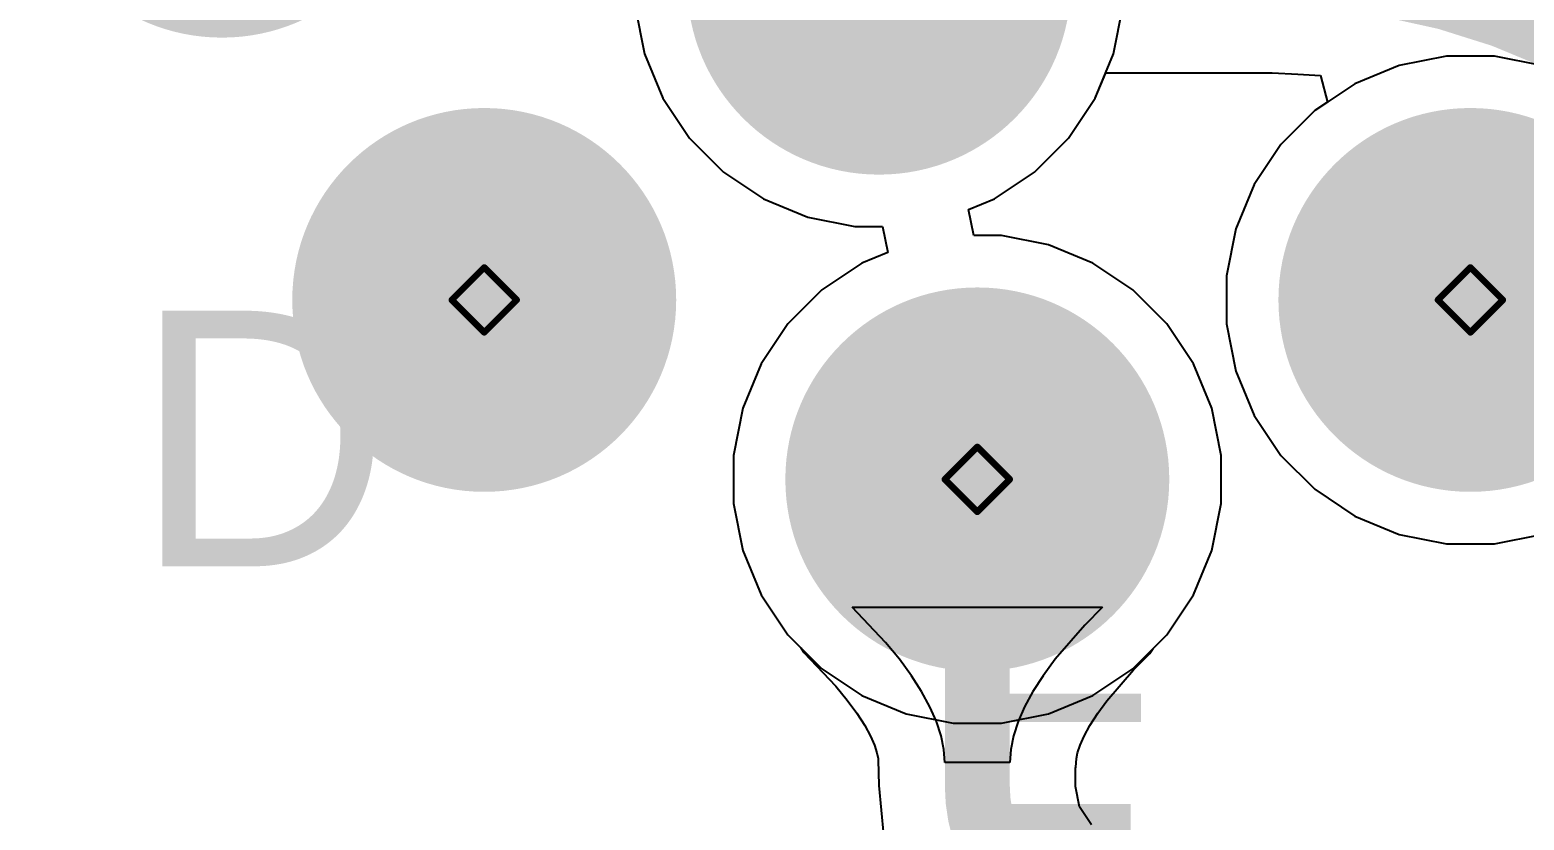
# Model space of a CAD drawing. Header units: inches. Extents: x 0 to 289, y 0 to 168.
# Drawn here: x 22.64 to 34.33, y 43.42 to 49.61 of the extents above; entities that cross this region are included whole.
import ezdxf

# ---------------------------------------------------------------- set-up
doc = ezdxf.new("R2010")
doc.units = ezdxf.units.IN
for name, color, linetype in [('Bottom Layer', 5, 'Continuous'), ('Bottom Solder', 6, 'Continuous'), ('Drill Drawing', 1, 'Continuous'), ('Multi-Layer', 9, 'Continuous'), ('Pad Holes', 156, 'Continuous'), ('Top Layer', 1, 'Continuous'), ('Top Overlay', 2, 'Continuous'), ('Top Solder', 216, 'Continuous')]:
    doc.layers.add(name, color=color, linetype=linetype)
doc.styles.add('Arial', font='', dxfattribs={"height": 0.2})
doc.styles.get('Arial').set_extended_font_data('Arial')

# ---------------------------------------------------------------- blocks, each defined once
blk = doc.blocks.new('RTS714ND12S0332_54')
at = {"layer": 'Bottom Layer'}
h = blk.add_hatch(color=5, dxfattribs=at)
edge = h.paths.add_edge_path()
edge.add_arc((-0.76900024, -2.11399882), 1.39999974, 0, 360)
h = blk.add_hatch(color=5, dxfattribs=at)
edge = h.paths.add_edge_path()
edge.add_arc((-3.85700016, -4.59600046), 1.39999974, 0, 360)
h = blk.add_hatch(color=5, dxfattribs=at)
edge = h.paths.add_edge_path()
edge.add_arc((3.85700016, -4.59600046), 1.39999974, 0, 360)
h = blk.add_hatch(color=5, dxfattribs=at)
edge = h.paths.add_edge_path()
edge.add_arc((0, -6.000000699999999), 1.39999974, 0, 360)
at = {"layer": 'Bottom Solder'}
h = blk.add_hatch(color=6, dxfattribs=at)
edge = h.paths.add_edge_path()
edge.add_arc((-5.90900012, -1.04199944), 1.50159974, 0, 360)
h = blk.add_hatch(color=6, dxfattribs=at)
edge = h.paths.add_edge_path()
edge.add_arc((-0.76900024, -2.11399882), 1.50159974, 0, 360)
h = blk.add_hatch(color=6, dxfattribs=at)
edge = h.paths.add_edge_path()
edge.add_arc((-3.85700016, -4.59600046), 1.50159974, 0, 360)
h = blk.add_hatch(color=6, dxfattribs=at)
edge = h.paths.add_edge_path()
edge.add_arc((3.85700016, -4.59600046), 1.50159974, 0, 360)
h = blk.add_hatch(color=6, dxfattribs=at)
edge = h.paths.add_edge_path()
edge.add_arc((0, -6.000000699999999), 1.50159974, 0, 360)
at = {"layer": 'Multi-Layer'}
h = blk.add_hatch(color=9, dxfattribs=at)
edge = h.paths.add_edge_path()
edge.add_arc((-0.76900024, -2.11399882), 1.39999974, 0, 360)
h = blk.add_hatch(color=9, dxfattribs=at)
edge = h.paths.add_edge_path()
edge.add_arc((-3.85700016, -4.59600046), 1.39999974, 0, 360)
h = blk.add_hatch(color=9, dxfattribs=at)
edge = h.paths.add_edge_path()
edge.add_arc((3.85700016, -4.59600046), 1.39999974, 0, 360)
h = blk.add_hatch(color=9, dxfattribs=at)
edge = h.paths.add_edge_path()
edge.add_arc((0, -6.000000699999999), 1.39999974, 0, 360)
at = {"layer": 'Pad Holes'}
h = blk.add_hatch(color=7, dxfattribs=at)
edge = h.paths.add_edge_path()
edge.add_arc((-0.76900024, -2.11399882), 0.90999818, 0, 360)
h = blk.add_hatch(color=7, dxfattribs=at)
edge = h.paths.add_edge_path()
edge.add_arc((-3.85700016, -4.59600046), 0.90999818, 0, 360)
h = blk.add_hatch(color=7, dxfattribs=at)
edge = h.paths.add_edge_path()
edge.add_arc((3.85700016, -4.59600046), 0.90999818, 0, 360)
h = blk.add_hatch(color=7, dxfattribs=at)
edge = h.paths.add_edge_path()
edge.add_arc((0, -6.000000699999999), 0.90999818, 0, 360)
at = {"layer": 'Top Layer'}
h = blk.add_hatch(color=1, dxfattribs=at)
edge = h.paths.add_edge_path()
edge.add_arc((-0.76900024, -2.11399882), 1.39999974, 0, 360)
h = blk.add_hatch(color=1, dxfattribs=at)
edge = h.paths.add_edge_path()
edge.add_arc((-3.85700016, -4.59600046), 1.39999974, 0, 360)
h = blk.add_hatch(color=1, dxfattribs=at)
edge = h.paths.add_edge_path()
edge.add_arc((3.85700016, -4.59600046), 1.39999974, 0, 360)
h = blk.add_hatch(color=1, dxfattribs=at)
edge = h.paths.add_edge_path()
edge.add_arc((0, -6.000000699999999), 1.39999974, 0, 360)
at = {"layer": 'Top Solder'}
h = blk.add_hatch(color=216, dxfattribs=at)
edge = h.paths.add_edge_path()
edge.add_arc((-5.90900012, -1.04199944), 1.50159974, 0, 360)
h = blk.add_hatch(color=216, dxfattribs=at)
edge = h.paths.add_edge_path()
edge.add_arc((-0.76900024, -2.11399882), 1.50159974, 0, 360)
h = blk.add_hatch(color=216, dxfattribs=at)
edge = h.paths.add_edge_path()
edge.add_arc((-3.85700016, -4.59600046), 1.50159974, 0, 360)
h = blk.add_hatch(color=216, dxfattribs=at)
edge = h.paths.add_edge_path()
edge.add_arc((3.85700016, -4.59600046), 1.50159974, 0, 360)
h = blk.add_hatch(color=216, dxfattribs=at)
edge = h.paths.add_edge_path()
edge.add_arc((0, -6.000000699999999), 1.50159974, 0, 360)
at = {"layer": 'Top Overlay', "style": 'Arial'}
for s, p in [('D', (-6.604, -6.6802)), ('E', (-0.4064, -9.6774))]:
    blk.add_text(s, height=2.00000108, dxfattribs=at).set_placement(p)

msp = doc.modelspace()

# ---------------------------------------------------------------- linework, layer by layer
at = {"layer": 'Bottom Layer'}
for p, q in [((27.37300088, 49.78807923999999), (27.44632306, 49.41945665999999)), ((27.44632306, 49.41945665999999), (27.5901531, 49.07222342)), ((30.97184814, 49.07222342), (31.05438036, 49.27147372)), ((31.05438036, 49.27147372), (32.1538473, 49.27147372)), ((32.1538473, 49.27147372), (32.3567044, 49.27147118)), ((32.3567044, 49.27147118), (32.3567171, 49.27146863999999)), ((32.3567171, 49.27146863999999), (32.35698888, 49.2715042)), ((32.35698888, 49.2715042), (32.55598517999999, 49.26151438)), ((32.55598517999999, 49.26151438), (32.7346818, 49.2497999)), ((32.7346818, 49.2497999), (32.79022144, 49.0425232)), ((27.5901531, 49.07222342), (27.79895888, 48.75972213999999)), ((30.76304236, 48.75972213999999), (30.97184814, 49.07222342)), ((32.69072202, 48.97604123999999), (32.42495928, 48.7102785)), ((32.79022144, 49.0425232), (32.69072202, 48.97604123999999)), ((27.79895888, 48.75972213999999), (28.06472162, 48.49395939999999)), ((30.49727962, 48.49395939999999), (30.76304236, 48.75972213999999)), ((32.42495928, 48.7102785), (32.2161535, 48.39777721999999)), ((28.06472162, 48.49395939999999), (28.3772229, 48.28515362)), ((30.18477834, 48.28515362), (30.49727962, 48.49395939999999)), ((32.2161535, 48.39777721999999), (32.07232346, 48.05054397999999)), ((28.3772229, 48.28515362), (28.72445614, 48.14132358)), ((29.9820965, 48.201199), (30.18477834, 48.28515362)), ((30.02251806, 47.997999), (29.9820965, 48.201199)), ((28.72445614, 48.14132358), (29.09307872, 48.0680014)), ((29.09307872, 48.0680014), (29.30848342, 48.0680014)), ((29.30848342, 48.0680014), (29.34890498, 47.8648014)), ((32.07232346, 48.05054397999999), (31.99900127999999, 47.68192139999999)), ((30.23792276, 47.997999), (30.02251806, 47.997999)), ((30.60654534, 47.92467681999999), (30.23792276, 47.997999)), ((30.95377858, 47.78084678), (30.60654534, 47.92467681999999)), ((29.34890498, 47.8648014), (29.14622314, 47.78084678)), ((29.14622314, 47.78084678), (28.83372186, 47.572041)), ((31.26627986, 47.572041), (30.95377858, 47.78084678)), ((28.83372186, 47.572041), (28.56795912, 47.30627826)), ((31.5320426, 47.30627826), (31.26627986, 47.572041)), ((31.99900127999999, 47.68192139999999), (31.99900127999999, 47.30607759999999)), ((28.56795912, 47.30627826), (28.35915334, 46.99377698)), ((31.74084838, 46.99377698), (31.5320426, 47.30627826)), ((31.99900127999999, 47.30607759999999), (32.07232346, 46.93745501999999)), ((28.35915334, 46.99377698), (28.2153233, 46.64654373999999)), ((31.88467842, 46.64654373999999), (31.74084838, 46.99377698)), ((32.07232346, 46.93745501999999), (32.2161535, 46.59022177999999)), ((28.2153233, 46.64654373999999), (28.14200112, 46.27792116)), ((31.9580006, 46.27792116), (31.88467842, 46.64654373999999)), ((32.2161535, 46.59022177999999), (32.42495928, 46.27772049999999)), ((28.14200112, 46.27792116), (28.14200112, 45.90207735999999)), ((31.9580006, 45.90207735999999), (31.9580006, 46.27792116)), ((32.42495928, 46.27772049999999), (32.69072202, 46.01195775999999)), ((32.69072202, 46.01195775999999), (33.0032233, 45.80315198)), ((28.14200112, 45.90207735999999), (28.2153233, 45.53345478)), ((31.88467842, 45.53345478), (31.9580006, 45.90207735999999)), ((33.0032233, 45.80315198), (33.35045654, 45.65932194)), ((33.35045654, 45.65932194), (33.71907912, 45.58599976)), ((33.71907912, 45.58599976), (34.09492292, 45.58599976)), ((34.09492292, 45.58599976), (34.4635455, 45.65932194)), ((28.2153233, 45.53345478), (28.35915334, 45.18622154)), ((31.74084838, 45.18622154), (31.88467842, 45.53345478)), ((28.35915334, 45.18622154), (28.56795912, 44.87372026)), ((31.5320426, 44.87372026), (31.74084838, 45.18622154)), ((28.56795912, 44.87372026), (28.83372186, 44.60795752)), ((31.26627986, 44.60795752), (31.5320426, 44.87372026)), ((28.83372186, 44.60795752), (29.14622314, 44.39915174)), ((30.95377858, 44.39915174), (31.26627986, 44.60795752)), ((29.14622314, 44.39915174), (29.49345638, 44.2553217)), ((30.60654534, 44.2553217), (30.95377858, 44.39915174)), ((29.49345638, 44.2553217), (29.86207896, 44.18199952)), ((29.86207896, 44.18199952), (30.23792276, 44.18199952)), ((30.23792276, 44.18199952), (30.60654534, 44.2553217))]:
    msp.add_line(p, q, dxfattribs=at)
msp.add_lwpolyline([(32.3567171, 49.9759986, 0.3809999999999999, 0.3809999999999999, -0.1541408010283148), (35.34673651999999, 49.0330617, 0.3809999999999999, 0.3809999999999999, 0)], format="xyseb", dxfattribs=at)
at = {"layer": 'Drill Drawing'}
for points in [[(25.9390007, 47.4939995, 0.0508, 0.0508, 0), (26.1930007, 47.7479995, 0.0508, 0.0508, 0)], [(26.1930007, 47.7479995, 0.0508, 0.0508, 0), (26.4470007, 47.4939995, 0.0508, 0.0508, 0)], [(33.65300102, 47.4939995, 0.0508, 0.0508, 0), (33.90700102, 47.7479995, 0.0508, 0.0508, 0)], [(33.90700102, 47.7479995, 0.0508, 0.0508, 0), (34.16100102, 47.4939995, 0.0508, 0.0508, 0)], [(25.9390007, 47.4939995, 0.0508, 0.0508, 0), (26.1930007, 47.2399995, 0.0508, 0.0508, 0)], [(26.1930007, 47.2399995, 0.0508, 0.0508, 0), (26.4470007, 47.4939995, 0.0508, 0.0508, 0)], [(33.65300102, 47.4939995, 0.0508, 0.0508, 0), (33.90700102, 47.2399995, 0.0508, 0.0508, 0)], [(33.90700102, 47.2399995, 0.0508, 0.0508, 0), (34.16100102, 47.4939995, 0.0508, 0.0508, 0)], [(29.79600086, 46.08999926, 0.0508, 0.0508, 0), (30.05000086, 46.34399926, 0.0508, 0.0508, 0)], [(30.05000086, 46.34399926, 0.0508, 0.0508, 0), (30.30400086, 46.08999926, 0.0508, 0.0508, 0)], [(29.79600086, 46.08999926, 0.0508, 0.0508, 0), (30.05000086, 45.83599925999999, 0.0508, 0.0508, 0)], [(30.05000086, 45.83599925999999, 0.0508, 0.0508, 0), (30.30400086, 46.08999926, 0.0508, 0.0508, 0)]]:
    msp.add_lwpolyline(points, format="xyseb", dxfattribs=at)
for points in [[(26.1803007, 47.7479995, 0.0254, 0.0254, 1), (26.2057007, 47.7479995, 0.0254, 0.0254, 1)], [(26.1803007, 47.7479995, 0.0254, 0.0254, 1), (26.2057007, 47.7479995, 0.0254, 0.0254, 1)], [(33.89430102, 47.7479995, 0.0254, 0.0254, 1), (33.91970102, 47.7479995, 0.0254, 0.0254, 1)], [(33.89430102, 47.7479995, 0.0254, 0.0254, 1), (33.91970102, 47.7479995, 0.0254, 0.0254, 1)], [(25.9263007, 47.4939995, 0.0254, 0.0254, 1), (25.9517007, 47.4939995, 0.0254, 0.0254, 1)], [(25.9263007, 47.4939995, 0.0254, 0.0254, 1), (25.9517007, 47.4939995, 0.0254, 0.0254, 1)], [(26.4343007, 47.4939995, 0.0254, 0.0254, 1), (26.4597007, 47.4939995, 0.0254, 0.0254, 1)], [(26.4343007, 47.4939995, 0.0254, 0.0254, 1), (26.4597007, 47.4939995, 0.0254, 0.0254, 1)], [(33.64030102, 47.4939995, 0.0254, 0.0254, 1), (33.66570101999999, 47.4939995, 0.0254, 0.0254, 1)], [(33.64030102, 47.4939995, 0.0254, 0.0254, 1), (33.66570101999999, 47.4939995, 0.0254, 0.0254, 1)], [(34.14830102, 47.4939995, 0.0254, 0.0254, 1), (34.17370102, 47.4939995, 0.0254, 0.0254, 1)], [(34.14830102, 47.4939995, 0.0254, 0.0254, 1), (34.17370102, 47.4939995, 0.0254, 0.0254, 1)], [(26.1803007, 47.2399995, 0.0254, 0.0254, 1), (26.2057007, 47.2399995, 0.0254, 0.0254, 1)], [(26.1803007, 47.2399995, 0.0254, 0.0254, 1), (26.2057007, 47.2399995, 0.0254, 0.0254, 1)], [(33.89430102, 47.2399995, 0.0254, 0.0254, 1), (33.91970102, 47.2399995, 0.0254, 0.0254, 1)], [(33.89430102, 47.2399995, 0.0254, 0.0254, 1), (33.91970102, 47.2399995, 0.0254, 0.0254, 1)], [(30.03730086, 46.34399926, 0.0254, 0.0254, 1), (30.06270086, 46.34399926, 0.0254, 0.0254, 1)], [(30.03730086, 46.34399926, 0.0254, 0.0254, 1), (30.06270086, 46.34399926, 0.0254, 0.0254, 1)], [(29.78330086, 46.08999926, 0.0254, 0.0254, 1), (29.80870086, 46.08999926, 0.0254, 0.0254, 1)], [(29.78330086, 46.08999926, 0.0254, 0.0254, 1), (29.80870086, 46.08999926, 0.0254, 0.0254, 1)], [(30.29130086, 46.08999926, 0.0254, 0.0254, 1), (30.31670086, 46.08999926, 0.0254, 0.0254, 1)], [(30.29130086, 46.08999926, 0.0254, 0.0254, 1), (30.31670086, 46.08999926, 0.0254, 0.0254, 1)], [(30.03730086, 45.83599925999999, 0.0254, 0.0254, 1), (30.06270086, 45.83599925999999, 0.0254, 0.0254, 1)], [(30.03730086, 45.83599925999999, 0.0254, 0.0254, 1), (30.06270086, 45.83599925999999, 0.0254, 0.0254, 1)]]:
    msp.add_lwpolyline(points, format="xyseb", close=True, dxfattribs=at)
at = {"layer": 'Top Layer'}
for p, q in [((27.37300088, 49.78807923999999), (27.44632306, 49.41945665999999)), ((31.11567818, 49.41945665999999), (31.18900036, 49.78807923999999)), ((27.44632306, 49.41945665999999), (27.5901531, 49.07222342)), ((30.97184814, 49.07222342), (31.11567818, 49.41945665999999)), ((33.35045654, 49.32867706), (33.0032233, 49.18484702)), ((33.71907912, 49.40199923999999), (33.35045654, 49.32867706)), ((34.09492292, 49.40199923999999), (33.71907912, 49.40199923999999)), ((34.4635455, 49.32867706), (34.09492292, 49.40199923999999)), ((33.0032233, 49.18484702), (32.69072202, 48.97604123999999)), ((27.5901531, 49.07222342), (27.79895888, 48.75972213999999)), ((30.76304236, 48.75972213999999), (30.97184814, 49.07222342)), ((32.69072202, 48.97604123999999), (32.42495928, 48.7102785)), ((27.79895888, 48.75972213999999), (28.06472162, 48.49395939999999)), ((30.49727962, 48.49395939999999), (30.76304236, 48.75972213999999)), ((32.42495928, 48.7102785), (32.2161535, 48.39777721999999)), ((28.06472162, 48.49395939999999), (28.3772229, 48.28515362)), ((30.18477834, 48.28515362), (30.49727962, 48.49395939999999)), ((32.2161535, 48.39777721999999), (32.07232346, 48.05054397999999)), ((28.3772229, 48.28515362), (28.72445614, 48.14132358)), ((29.9820965, 48.201199), (30.18477834, 48.28515362)), ((30.02251806, 47.997999), (29.9820965, 48.201199)), ((28.72445614, 48.14132358), (29.09307872, 48.0680014)), ((29.09307872, 48.0680014), (29.30848342, 48.0680014)), ((29.30848342, 48.0680014), (29.34890498, 47.8648014)), ((32.07232346, 48.05054397999999), (31.99900127999999, 47.68192139999999)), ((30.23792276, 47.997999), (30.02251806, 47.997999)), ((30.60654534, 47.92467681999999), (30.23792276, 47.997999)), ((30.95377858, 47.78084678), (30.60654534, 47.92467681999999)), ((29.34890498, 47.8648014), (29.14622314, 47.78084678)), ((29.14622314, 47.78084678), (28.83372186, 47.572041)), ((31.26627986, 47.572041), (30.95377858, 47.78084678)), ((28.83372186, 47.572041), (28.56795912, 47.30627826)), ((31.5320426, 47.30627826), (31.26627986, 47.572041)), ((31.99900127999999, 47.68192139999999), (31.99900127999999, 47.30607759999999)), ((28.56795912, 47.30627826), (28.35915334, 46.99377698)), ((31.74084838, 46.99377698), (31.5320426, 47.30627826)), ((31.99900127999999, 47.30607759999999), (32.07232346, 46.93745501999999)), ((28.35915334, 46.99377698), (28.2153233, 46.64654373999999)), ((31.88467842, 46.64654373999999), (31.74084838, 46.99377698)), ((32.07232346, 46.93745501999999), (32.2161535, 46.59022177999999)), ((28.2153233, 46.64654373999999), (28.14200112, 46.27792116)), ((31.9580006, 46.27792116), (31.88467842, 46.64654373999999)), ((32.2161535, 46.59022177999999), (32.42495928, 46.27772049999999)), ((28.14200112, 46.27792116), (28.14200112, 45.90207735999999)), ((31.9580006, 45.90207735999999), (31.9580006, 46.27792116)), ((32.42495928, 46.27772049999999), (32.69072202, 46.01195775999999)), ((32.69072202, 46.01195775999999), (33.0032233, 45.80315198)), ((28.14200112, 45.90207735999999), (28.2153233, 45.53345478)), ((31.88467842, 45.53345478), (31.9580006, 45.90207735999999)), ((33.0032233, 45.80315198), (33.35045654, 45.65932194)), ((33.35045654, 45.65932194), (33.71907912, 45.58599976)), ((33.71907912, 45.58599976), (34.09492292, 45.58599976)), ((34.09492292, 45.58599976), (34.4635455, 45.65932194)), ((28.2153233, 45.53345478), (28.35915334, 45.18622154)), ((31.74084838, 45.18622154), (31.88467842, 45.53345478)), ((28.35915334, 45.18622154), (28.56795912, 44.87372026)), ((31.5320426, 44.87372026), (31.74084838, 45.18622154)), ((29.3313612, 44.81380166), (29.07000028, 45.09019937999999)), ((29.07000028, 45.09019937999999), (31.03000144, 45.09019937999999)), ((31.03000144, 45.09019937999999), (30.89206166, 44.94993804)), ((30.89206166, 44.94993804), (30.65974056, 44.68179024)), ((28.56795912, 44.87372026), (28.670504, 44.77117538)), ((28.670504, 44.77117538), (28.69365864, 44.73433268)), ((29.44026116, 44.68179024), (29.3313612, 44.81380166)), ((31.39929204, 44.72702002), (31.42591378, 44.76759144)), ((31.42591378, 44.76759144), (31.5320426, 44.87372026)), ((28.69365864, 44.73433268), (28.94296726, 44.47068067999999)), ((29.53463993999999, 44.55390632), (29.44026116, 44.68179024)), ((30.65974056, 44.68179024), (30.56536178, 44.55390632)), ((31.27282036, 44.59841982), (31.39929204, 44.72702002)), ((29.61450008, 44.43014736), (29.53463993999999, 44.55390632)), ((30.56536178, 44.55390632), (30.48550164, 44.43014736)), ((31.06444892, 44.35791484), (31.27282036, 44.59841982)), ((28.94296726, 44.47068067999999), (29.03180376, 44.36299484)), ((29.67984158, 44.31051335999999), (29.61450008, 44.43014736)), ((30.48550164, 44.43014736), (30.42016014, 44.31051335999999)), ((29.03180376, 44.36299484), (29.1082349, 44.25943142)), ((29.7306619, 44.19500432), (29.67984158, 44.31051335999999)), ((30.42016014, 44.31051335999999), (30.36933982, 44.19500432)), ((30.99176427999999, 44.25942379999999), (31.06444892, 44.35791484)), ((29.1082349, 44.25943142), (29.16901964, 44.16523043999999)), ((29.76696104, 44.08362278), (29.7306619, 44.19500432)), ((30.36933982, 44.19500432), (30.33304068, 44.08362278)), ((30.93097192, 44.1652152), (30.99176427999999, 44.25942379999999)), ((29.16901964, 44.16523043999999), (29.2146609, 44.08166697999999)), ((29.2146609, 44.08166697999999), (29.2461823, 44.0100212)), ((29.78874154, 43.97636619999999), (29.76696104, 44.08362278)), ((30.33304068, 44.08362278), (30.31126018, 43.97636619999999)), ((30.85381942, 44.0100212), (30.88534082, 44.08166952)), ((30.88534082, 44.08166952), (30.93097192, 44.1652152)), ((29.2461823, 44.0100212), (29.26529072, 43.95139038)), ((29.26529072, 43.95139038), (29.27443472, 43.90635872)), ((29.79600086, 43.87323457999999), (29.78874154, 43.97636619999999)), ((30.31126018, 43.97636619999999), (30.30400086, 43.87323457999999)), ((30.825567, 43.90635872), (30.834711, 43.95139038)), ((30.834711, 43.95139038), (30.85381942, 44.0100212)), ((29.27443472, 43.90635872), (29.27517386, 43.89585836)), ((29.27517386, 43.89585836), (29.27850634, 43.69403504)), ((30.30400086, 43.87323457999999), (29.79600086, 43.87323457999999)), ((30.81857691999999, 43.8291859), (30.82067496, 43.83686686)), ((30.82067496, 43.83686686), (30.825567, 43.90635872)), ((30.81857691999999, 43.69403758), (30.81857691999999, 43.8291859)), ((29.27850634, 43.69403504), (29.27850888, 43.69403504)), ((29.27850888, 43.69403504), (29.3163879, 43.3094511)), ((30.81769808, 43.68736754), (30.81857691999999, 43.69403758)), ((30.8493668, 43.5281578), (30.81769808, 43.68736754)), ((30.94333156, 43.3875307), (30.8493668, 43.5281578))]:
    msp.add_line(p, q, dxfattribs=at)
for points in [[(33.90700102, 47.4939995, 0.508, 0.508, 0), (55.15994048, 47.4939995, 0.508, 0.508, 0)], [(30.05000086, 43.69403758, 0.508, 0.508, 0), (30.05000086, 46.08999926, 0.508, 0.508, 0)], [(31.24983844, 42.4942, 0.508, 0.508, -0.4142135623730951), (30.05000086, 43.69403758, 0.508, 0.508, 0)]]:
    msp.add_lwpolyline(points, format="xyseb", dxfattribs=at)
for points in [[(33.78000102, 47.4939995, 0.254, 0.254, 1), (34.03400102, 47.4939995, 0.254, 0.254, 1)], [(29.92300086, 46.08999926, 0.254, 0.254, 1), (30.17700086, 46.08999926, 0.254, 0.254, 1)], [(29.92300086, 43.69403758, 0.254, 0.254, 1), (30.17700086, 43.69403758, 0.254, 0.254, 1)], [(29.92300086, 43.69403758, 0.254, 0.254, 1), (30.17700086, 43.69403758, 0.254, 0.254, 1)]]:
    msp.add_lwpolyline(points, format="xyseb", close=True, dxfattribs=at)

# ---------------------------------------------------------------- block references
msp.add_blockref('RTS714ND12S0332_54', (30.05000086, 52.08999995999999))

doc.saveas('drawing.dxf')
